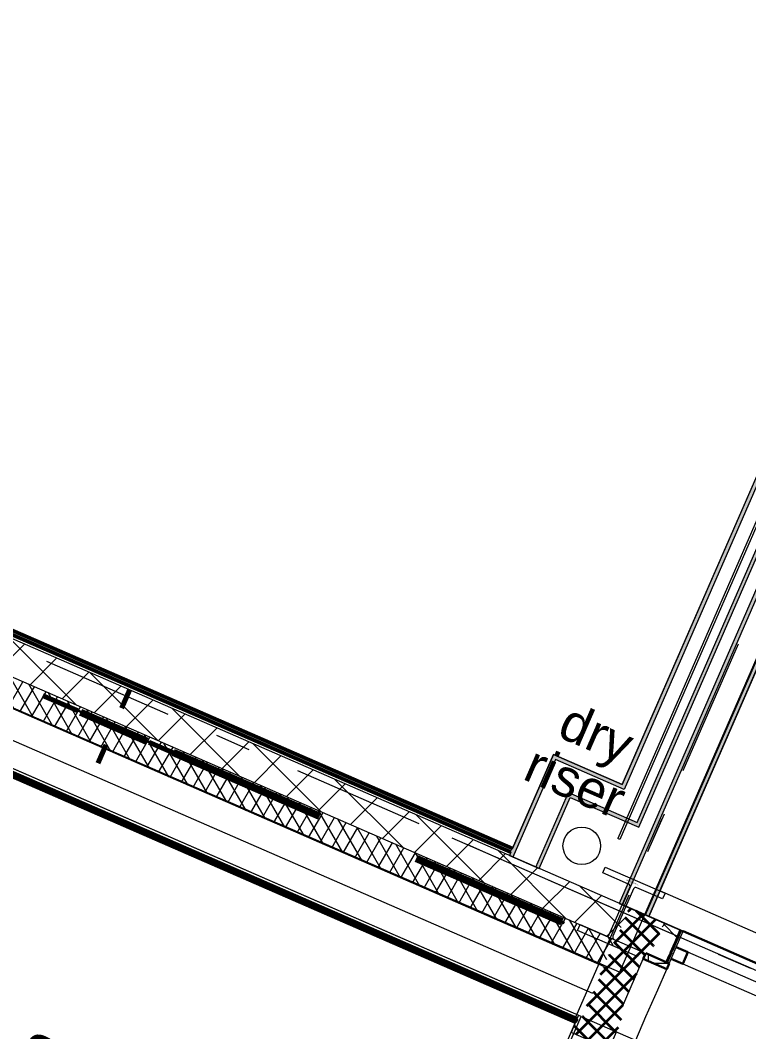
# Model space of a CAD drawing. Header units: millimetres. Extents: x -37281 to 954596, y -59787 to 956680.
# Drawn here: x 7630 to 10541, y -4564 to -522 of the extents above; entities that cross this region are included whole.
import ezdxf
from ezdxf.enums import TextEntityAlignment as Align

# ---------------------------------------------------------------- set-up
doc = ezdxf.new("R2010")
doc.units = ezdxf.units.MM
doc.header["$MEASUREMENT"] = 0
for name, pattern in [('CENTER', [15658.185617, 9786.366011, -1957.273202, 1957.273202, -1957.273202]), ('Double Dashed', [1093.611073, 529.166651, -211.666656, 141.111112, -211.666656]), ('Hidden Line', [55, 45, -10]), ('Long Dashed', [1058.333302, 634.99999, -423.333311])]:
    doc.linetypes.add(name, pattern=pattern)
for name, color, linetype, lineweight in [('0_Pen_No__1', 7, 'Continuous', 13), ('0_Pen_No__4', 7, 'Continuous', 20), ('A-15-M_Bracing_Pen_No__20', 7, 'Continuous', 0), ('A-15-M_Bracing_Pen_No__88', 8, 'Continuous', 20), ('A-20-M_Floor_Slab_Pen_No__89', 8, 'Continuous', 20), ('A-25-M_Wall_Ext_Existing_HUB_Pen_No__1', 7, 'Continuous', 13), ('A-25-M_Wall_Ext_Existing_HUB_Pen_No__195', 7, 'Continuous', 35), ('A-25-M_Wall_Int_Pen_No__1', 7, 'Continuous', 13), ('A-30-M_Stair_Pen_No__1', 7, 'Continuous', 13), ('ArchiCAD Windows_Pen_No__1', 7, 'Continuous', 13), ('ArchiCAD Windows_Pen_No__83', 8, 'Continuous', 20), ('ArchiCAD Zone Stamps_Pen_No__9', 7, 'Continuous', 13), ('Demolished_A-15-M_Bracing_Pen_No__175', 1, 'Continuous', 35), ('Demolished_A-15-M_Bracing_Pen_No__177', 1, 'Continuous', 70), ('New_A-20-M_Floor_Slab_Pen_No__89', 8, 'Continuous', 20), ('New_A-20-M_Roof_Pen_No__1', 7, 'Continuous', 13), ('New_A-25-M_Wall_Ext_Existing_HUB_Pen_No__155', 5, 'Continuous', 35), ('New_A-25-M_Wall_Ext_Pen_No__1', 7, 'Continuous', 13), ('New_A-25-M_Wall_Ext_Pen_No__155', 5, 'Continuous', 35), ('New_A-95-P_Text_1_50_GA_Pen_No__1', 7, 'Continuous', 13), ('New_ArchiCAD Zone Stamps_Pen_No__9', 7, 'Continuous', 13)]:
    doc.layers.add(name, color=color, linetype=linetype, lineweight=lineweight)
for name, color, linetype in [('A-05-M_Gross_Int_Circulation', 7, 'Continuous'), ('A-15-M_Bracing', 7, 'Continuous'), ('A-15-MG_Structural_Grid', 7, 'Continuous'), ('A-20-M_Floor_Slab', 7, 'Continuous'), ('A-25-M_Wall_Ext_Existing_HUB', 7, 'Continuous'), ('A-25-M_Wall_Int', 7, 'Continuous'), ('ArchiCAD Windows', 7, 'Continuous'), ('Demolished_A-15-M_Bracing', 7, 'Continuous'), ('New_A-15-MG_Structural_Grid_Phase_2', 7, 'Continuous'), ('New_A-20-M_Floor_Slab', 7, 'Continuous'), ('New_A-25-M_Wall_Ext', 7, 'Continuous'), ('New_A-35-M_FFE-Zone', 7, 'Continuous')]:
    doc.layers.add(name, color=color, linetype=linetype)
for name, color, linetype, lineweight, true_color in [('A-05-M_Gross_Int_Circulation_Pen_No__74', 7, 'Continuous', 20, 0x606060), ('A-15-M_Bracing_Pen_No__28', 7, 'Continuous', 50, 0x2a2a2a), ('A-15-M_Bracing_Pen_No__81', 7, 'Continuous', 20, 0x6a6a6a), ('A-15-MG_Structural_Grid_Pen_No__163', 7, 'Continuous', 0, 0x750077), ('A-25-M_Wall_Ext_Existing_HUB_Pen_No__107', 7, 'Continuous', 15, 0xa6a6a6), ('A-25-M_Wall_Ext_Existing_HUB_Pen_No__43', 7, 'Continuous', 30, 0x444444), ('A-25-M_Wall_Int_Pen_No__107', 7, 'Continuous', 15, 0xa6a6a6), ('A-25-M_Wall_Int_Pen_No__27', 7, 'Continuous', 50, 0x2a2a2a), ('ArchiCAD Windows_Pen_No__23', 7, 'Continuous', 30, 0x2a2a2a), ('ArchiCAD Windows_Pen_No__43', 7, 'Continuous', 30, 0x444444), ('New_A-15-MG_Structural_Grid_Phase_2_Pen_No__222', 7, 'Continuous', 13, 0x65af33), ('New_A-35-M_FFE-Zone_Pen_No__74', 7, 'Continuous', 20, 0x606060)]:
    doc.layers.add(name, color=color, linetype=linetype, lineweight=lineweight, true_color=true_color)
doc.styles.add('GENERATED_STYLE_2', font='')
doc.styles.add('GENERATED_STYLE_3', font='')
doc.styles.add('GENERATED_STYLE_4', font='')
doc.styles.get('GENERATED_STYLE_2').set_extended_font_data('Arial', bold=True)
doc.styles.get('GENERATED_STYLE_3').set_extended_font_data('Arial')
doc.styles.get('GENERATED_STYLE_4').set_extended_font_data('Swis721 BT')
pattern_1 = [(45, (0, 0), (-35.35534, 35.35534), []), (135, (0, 0), (35.35534, 35.35534), [])]
pattern_2 = [(103.994, (0, 0), (-1137.96, 451.32), [0, -965.2, 0, -1079.5, 0, -1031.875]), (73.994, (0, 0), (-1195.13, 1745.3), [0, -520.7, 0, -869.95, 0, -333.375]), (33.994, (-311.5, -716.2), (785.41, 1814.82), [0, -317.5, 0, -1143, 0, -1492.25]), (23.994, (-311.5, -716.2), (250.28, 1972.77), [0, -158.75, 0, -749.3, 0, -857.25])]
pattern_3 = [(45, (0, 0), (-91.9239, 91.9239), []), (135, (0, 0), (91.9239, 91.9239), [])]

# ---------------------------------------------------------------- blocks, each defined once
blk = doc.blocks.new('Wall_3_3', base_point=(10012.5, -4563.9))
at = {"layer": 'New_A-25-M_Wall_Ext_Pen_No__155', "linetype": 'Continuous'}
h = blk.add_hatch(dxfattribs=at)
h.set_pattern_fill('Grid_5x5_Diagonal_0003', color=256, style=0, pattern_type=2)
h.set_pattern_definition(pattern_1)
h.paths.add_polyline_path([(9831.3, -4566.7), (9845.1, -4572.6), (9846.9, -4573.4), (9980.8, -4631.8), (9982.6, -4632.6), (10012.5, -4563.9), (10010.7, -4563.1), (9876.9, -4504.8), (9875, -4504), (9861.3, -4498)])
at = {"layer": 'New_A-25-M_Wall_Ext_Pen_No__1', "linetype": 'Continuous', "flags": 128}
for points in [[(9861.3, -4498), (9831.3, -4566.7)], [(9845.1, -4572.6), (9831.3, -4566.7)], [(9982.6, -4632.6), (10012.5, -4563.9)], [(9846.9, -4573.4), (9845.1, -4572.6)], [(9980.8, -4631.8), (9846.9, -4573.4)], [(9982.6, -4632.6), (9980.8, -4631.8)]]:
    blk.add_lwpolyline(points, dxfattribs=at)
blk = doc.blocks.new('Single Office_INB 2115_9_3', base_point=(8057.8, -4933.2))
at = {"layer": 'New_A-35-M_FFE-Zone_Pen_No__74', "linetype": 'Continuous'}
for p, q in [((9849.3, -4525.5), (6092.3, -2887.2)), ((8511.8, -7592.8), (9849.3, -4525.5))]:
    blk.add_line(p, q, dxfattribs=at)
at = {"layer": 'New_ArchiCAD Zone Stamps_Pen_No__9'}
for tag, height, style, p in [('ROOM_NAME', 250, 'GENERATED_STYLE_2', (6347.7, -3992.9)), ('zoneNameLine2', 250, 'GENERATED_STYLE_2', (6159.3, -4425.1)), ('ROOM_NUMBER', 200, 'GENERATED_STYLE_3', (5970.9, -4845.8)), ('measuredAreaCode', 200, 'GENERATED_STYLE_3', (5813.8, -5205.9)), ('DUMMY_649', 200, 'GENERATED_STYLE_3', (6121.2, -5339.9)), ('DUMMY_650', 200, 'GENERATED_STYLE_3', (6610.6, -5553.3)), ('DUMMY_651', 133.3, 'GENERATED_STYLE_3', (6889.9, -5659.9))]:
    blk.add_attdef(tag, text='', height=height, rotation=336.4404, dxfattribs=dict(at, style=style)).set_placement(p, align=Align.TOP_LEFT)
blk = doc.blocks.new('General Store Room_INB 2201_17_3', base_point=(10519.4, 2072.7))
at = {"layer": 'New_A-35-M_FFE-Zone_Pen_No__74', "linetype": 'Continuous'}
for p, q in [((10035, -3575.8), (13388.5, 4114.8)), ((6305.9, -2397.3), (9596.7, -3832.2)), ((9596.7, -3832.2), (9760.6, -3456.1)), ((9760.6, -3456.1), (10035, -3575.8))]:
    blk.add_line(p, q, dxfattribs=at)
at = {"layer": 'New_ArchiCAD Zone Stamps_Pen_No__9'}
for tag, height, style, p in [('ROOM_NAME', 250, 'GENERATED_STYLE_2', (8722.3, 2041.3)), ('zoneNameLine2', 250, 'GENERATED_STYLE_2', (8533.9, 1609.1)), ('ROOM_NUMBER', 200, 'GENERATED_STYLE_3', (8345.5, 1188.4)), ('measuredAreaCode', 200, 'GENERATED_STYLE_3', (8188.5, 828.3)), ('DUMMY_649', 200, 'GENERATED_STYLE_3', (8495.9, 694.3)), ('DUMMY_650', 200, 'GENERATED_STYLE_3', (8985.2, 480.9)), ('DUMMY_651', 133.3, 'GENERATED_STYLE_3', (9264.5, 374.3))]:
    blk.add_attdef(tag, text='', height=height, rotation=336.4404, dxfattribs=dict(at, style=style)).set_placement(p, align=Align.TOP_LEFT)
blk = doc.blocks.new('Stair 03_INB 2252_29_3', base_point=(13326.6, -173.2))
at = {"layer": 'A-05-M_Gross_Int_Circulation_Pen_No__74', "linetype": 'Continuous'}
for p, q in [((12850, 2107.5), (10142, -4102.7)), ((10142, -4102.7), (12614.2, -5180.7))]:
    blk.add_line(p, q, dxfattribs=at)
at = {"layer": 'ArchiCAD Zone Stamps_Pen_No__9'}
for tag, height, style, p in [('ROOM_NAME', 250, 'GENERATED_STYLE_2', (13078.5, 1131.5)), ('zoneNameLine2', 250, 'GENERATED_STYLE_2', (12890, 699.3)), ('ROOM_NUMBER', 200, 'GENERATED_STYLE_3', (12701.6, 278.6)), ('measuredAreaCode', 200, 'GENERATED_STYLE_3', (12544.6, -81.5)), ('DUMMY_649', 200, 'GENERATED_STYLE_3', (12852, -215.5)), ('DUMMY_650', 200, 'GENERATED_STYLE_3', (13341.3, -428.9)), ('DUMMY_651', 133.3, 'GENERATED_STYLE_3', (13620.6, -535.5))]:
    blk.add_attdef(tag, text='', height=height, rotation=336.4404, dxfattribs=dict(at, style=style)).set_placement(p, align=Align.TOP_LEFT)
blk = doc.blocks.new('Slab_3_3', base_point=(4098.2, -1742.5))
at = {"layer": 'A-20-M_Floor_Slab_Pen_No__89', "linetype": 'Continuous', "flags": 128}
blk.add_lwpolyline([(4098.2, -1742.5), (7679.1, 6433.3), (7408.6, 6181.5), (7863.9, 6610.1), (7781, 6699.2), (15385.5, 13775.7), (15455.9, 13700.1), (17774.7, 15857.9), (18446.1, 15136.4), (19353.7, 17217.8), (53673.3, 2252.6), (46447.7, -14317.9), (43562.2, -13059.7), (41504.6, -17778.4), (12656.3, -5199.1), (14458.9, -1065.4), (11927.1, 38.6), (10023.8, -4326.4)], close=True, dxfattribs=at)
blk = doc.blocks.new('Slab_4_3', base_point=(-34879.7, -33019))
at = {"layer": 'New_A-20-M_Floor_Slab_Pen_No__89', "linetype": 'Continuous', "flags": 128}
blk.add_lwpolyline([(19341.1, -30335.3), (10989.4, -26693.5), (10933.1, -26822.8), (1863.4, -22868), (9871.7, -4502.5), (4224.7, -2040.2), (4133, -2000.1), (2145.4, -6558.2), (-3142, -4252.6), (-10743.6, -11326.4), (-11126.4, -10915), (-34879.7, -33019)], dxfattribs=at)
blk = doc.blocks.new('Slab_8_3', base_point=(10933.1, -26822.8))
at = {"layer": 'New_A-20-M_Floor_Slab_Pen_No__89', "linetype": 'Continuous', "flags": 128}
blk.add_lwpolyline([(10933.1, -26822.8), (1863.4, -22868), (9871.7, -4502.5), (18941.3, -8457.3)], close=True, dxfattribs=at)
blk = doc.blocks.new('Wall_18_3', base_point=(13425.5, 4199.7))
at = {"layer": 'A-25-M_Wall_Int_Pen_No__107', "linetype": 'Continuous'}
for points in [[(13385.5, 4108), (10035, -3575.8), (10042.8, -3595.5), (13399.3, 4102)], [(13496.9, 4075.8), (10094.5, -3727.2), (10102.2, -3746.9), (13510.7, 4069.8)]]:
    blk.add_hatch(color=256, dxfattribs=at).paths.add_polyline_path(points)
at = {"layer": 'A-25-M_Wall_Int_Pen_No__1', "linetype": 'Continuous'}
for p, q in [((13403.9, 4112.6), (10042.8, -3595.5)), ((10094.5, -3727.2), (13496.9, 4075.8))]:
    blk.add_line(p, q, dxfattribs=at)
at = {"layer": 'A-25-M_Wall_Int_Pen_No__1', "linetype": 'Continuous', "flags": 128}
for points in [[(13385.5, 4108), (10035, -3575.8)], [(10102.2, -3746.9), (13510.7, 4069.8)]]:
    blk.add_lwpolyline(points, dxfattribs=at)
blk = doc.blocks.new('Wall_19_3', base_point=(10142, -4102.7))
at = {"layer": 'A-25-M_Wall_Int_Pen_No__107', "linetype": 'Continuous'}
for points in [[(12730.8, 2159.5), (10022.8, -4050.8), (10036.6, -4056.8), (12744.5, 2153.5)], [(10142, -4102.7), (12850, 2107.5), (12836.2, 2113.5), (10128.2, -4096.7)]]:
    blk.add_hatch(color=256, dxfattribs=at).paths.add_polyline_path(points)
at = {"layer": 'A-25-M_Wall_Int_Pen_No__1', "linetype": 'Continuous'}
for p, q in [((12744.5, 2153.5), (10036.6, -4056.8)), ((10128.2, -4096.7), (12836.2, 2113.5))]:
    blk.add_line(p, q, dxfattribs=at)
at = {"layer": 'A-25-M_Wall_Int_Pen_No__1', "linetype": 'Continuous', "flags": 128}
for points in [[(12730.8, 2159.5), (10022.8, -4050.8)], [(10142, -4102.7), (12850, 2107.5)], [(10022.8, -4050.8), (10142, -4102.7)]]:
    blk.add_lwpolyline(points, dxfattribs=at)
blk = doc.blocks.new('Wall_132_3', base_point=(10035, -3575.8))
at = {"layer": 'A-25-M_Wall_Int_Pen_No__107', "linetype": 'Continuous'}
for points in [[(10035, -3575.8), (9760.6, -3456.1), (9768.4, -3475.9), (10042.8, -3595.5)], [(9827.8, -3627.3), (10102.2, -3746.9), (10094.5, -3727.2), (9820.1, -3607.5)]]:
    blk.add_hatch(color=256, dxfattribs=at).paths.add_polyline_path(points)
at = {"layer": 'A-25-M_Wall_Int_Pen_No__1', "linetype": 'Continuous'}
for p, q in [((10042.8, -3595.5), (9768.4, -3475.9)), ((9820.1, -3607.5), (10094.5, -3727.2))]:
    blk.add_line(p, q, dxfattribs=at)
at = {"layer": 'A-25-M_Wall_Int_Pen_No__1', "linetype": 'Continuous', "flags": 128}
for points in [[(10035, -3575.8), (9760.6, -3456.1)], [(9827.8, -3627.3), (10102.2, -3746.9)]]:
    blk.add_lwpolyline(points, dxfattribs=at)
blk = doc.blocks.new('Wall_133_3', base_point=(9760.6, -3456.1))
at = {"layer": 'A-25-M_Wall_Int_Pen_No__107', "linetype": 'Continuous'}
for points in [[(9760.6, -3456.1), (9584.7, -3859.7), (9598.4, -3865.7), (9768.4, -3475.9)], [(9703.8, -3911.7), (9827.8, -3627.3), (9820.1, -3607.5), (9690.1, -3905.7)]]:
    blk.add_hatch(color=256, dxfattribs=at).paths.add_polyline_path(points)
at = {"layer": 'A-25-M_Wall_Int_Pen_No__1', "linetype": 'Continuous'}
for p, q in [((9768.4, -3475.9), (9598.4, -3865.7)), ((9690.1, -3905.7), (9820.1, -3607.5))]:
    blk.add_line(p, q, dxfattribs=at)
at = {"layer": 'A-25-M_Wall_Int_Pen_No__1', "linetype": 'Continuous', "flags": 128}
for points in [[(9760.6, -3456.1), (9596.7, -3832.2)], [(9703.8, -3911.7), (9827.8, -3627.3)], [(9590.7, -3846), (9584.7, -3859.7)], [(9584.7, -3859.7), (9703.8, -3911.7)]]:
    blk.add_lwpolyline(points, dxfattribs=at)
blk = doc.blocks.new('Wall_171_3', base_point=(6006.6, -2833.5))
at = {"layer": 'A-25-M_Wall_Int_Pen_No__107', "linetype": 'Continuous'}
blk.add_hatch(color=256, dxfattribs=at).paths.add_polyline_path([(6092.3, -2887.2), (9849.3, -4525.5), (9855.3, -4511.7), (6098.3, -2873.5)])
at = {"layer": 'A-25-M_Wall_Int_Pen_No__27', "linetype": 'Continuous', "flags": 128}
for points in [[(6092.3, -2887.2), (9849.3, -4525.5)], [(9855.3, -4511.7), (6098.3, -2873.5)], [(9849.3, -4525.5), (9855.3, -4511.7)]]:
    blk.add_lwpolyline(points, dxfattribs=at)
blk = doc.blocks.new('Wall_178_3', base_point=(6208.2, -2371.1))
at = {"layer": 'A-25-M_Wall_Int_Pen_No__107', "linetype": 'Continuous'}
blk.add_hatch(color=256, dxfattribs=at).paths.add_polyline_path([(6299.9, -2411), (9590.7, -3846), (9596.7, -3832.2), (6305.9, -2397.3)])
at = {"layer": 'A-25-M_Wall_Int_Pen_No__27', "linetype": 'Continuous', "flags": 128}
for points in [[(6299.9, -2411), (9590.7, -3846)], [(9596.7, -3832.2), (6305.9, -2397.3)]]:
    blk.add_lwpolyline(points, dxfattribs=at)
blk = doc.blocks.new('Column_4_3', base_point=(9979.1, -4205.9))
at = {"layer": 'Demolished_A-15-M_Bracing_Pen_No__175', "linetype": 'Continuous', "lineweight": 0, "true_color": 0x7f0000}
blk.add_hatch(color=16, dxfattribs=at).paths.add_polyline_path([(8138.1, -3397.6), (7873.4, -3282.2), (7869.4, -3291.4), (8134.1, -3406.8)])
at = {"layer": 'Demolished_A-15-M_Bracing_Pen_No__177', "linetype": 'Long Dashed'}
for p, q in [((7862.6, -3283), (7721.4, -3221.4)), ((8035.7, -3271.2), (8067.7, -3197.8)), ((7873.4, -3282.2), (7869.4, -3291.4)), ((7869.4, -3291.4), (8134.1, -3406.8)), ((7873.4, -3282.2), (8138.1, -3397.6)), ((7971.8, -3417.8), (7939.8, -3491.2)), ((8138.1, -3397.6), (8134.1, -3406.8)), ((8144.9, -3406.1), (8286.1, -3467.6))]:
    blk.add_line(p, q, dxfattribs=at)
at = {"layer": 'Demolished_A-15-M_Bracing_Pen_No__177', "linetype": 'Long Dashed', "flags": 128}
for points in [[(9792.8, -4130.1), (8134.1, -3406.8)], [(9796.8, -4120.9), (8138.1, -3397.6)], [(9796.8, -4120.9), (9792.8, -4130.1)]]:
    blk.add_lwpolyline(points, dxfattribs=at)
at = {"layer": 'Demolished_A-15-M_Bracing_Pen_No__177', "linetype": 'Long Dashed'}
blk.add_point((8003.8, -3344.5), dxfattribs=at)
blk = doc.blocks.new('Column_10_3', base_point=(9928.4, -4007.9))
at = {"layer": 'A-15-M_Bracing_Pen_No__81', "linetype": 'Continuous', "lineweight": 0, "true_color": 0x353535}
blk.add_hatch(color=250, dxfattribs=at).paths.add_polyline_path([(10975.1, -1620), (10966, -1616), (10838.9, -1907.5), (10848, -1911.5)])
at = {"layer": 'A-15-M_Bracing_Pen_No__20', "linetype": 'Continuous'}
for p, q in [((10974.8, -1608.3), (11042.6, -1452.9)), ((10833.7, -1731.8), (10760.3, -1699.8)), ((10980.3, -1795.7), (11053.7, -1827.7)), ((10839.2, -1919.2), (10771.5, -2074.6))]:
    blk.add_line(p, q, dxfattribs=at)
blk.add_point((10907, -1763.7), dxfattribs=at)
at = {"layer": 'A-15-M_Bracing_Pen_No__28', "linetype": 'Continuous'}
for p, q in [((10966, -1616), (10838.9, -1907.5)), ((10966, -1616), (10975.1, -1620)), ((10975.1, -1620), (10848, -1911.5)), ((10838.9, -1907.5), (10848, -1911.5))]:
    blk.add_line(p, q, dxfattribs=at)
at = {"layer": 'A-15-M_Bracing_Pen_No__88', "linetype": 'Continuous', "flags": 128}
for points in [[(10838.9, -1907.5), (10017.2, -3791.9)], [(10848, -1911.5), (10026.3, -3795.9)], [(10026.3, -3795.9), (10017.2, -3791.9)]]:
    blk.add_lwpolyline(points, dxfattribs=at)
blk = doc.blocks.new('ST01.03')
at = {"layer": 'A-30-M_Stair_Pen_No__1', "linetype": 'Continuous'}
for p, q in [((0, 4399.048), (2697, 4399.048)), ((2697, 4399.048), (2697, 0))]:
    blk.add_line(p, q, dxfattribs=at)
blk = doc.blocks.new('Standard grid marker')
at = {"layer": 'A-15-MG_Structural_Grid_Pen_No__163', "linetype": 'Double Dashed'}
blk.add_line((1000, 0), (29726, 0), dxfattribs=at)
at = {"layer": 'A-15-MG_Structural_Grid_Pen_No__163', "style": 'GENERATED_STYLE_4'}
for tag, p in [('AC_MarkerText_1_0', (-500, 41.2)), ('AC_MarkerText_1_1', (31226, 41.2))]:
    blk.add_attdef(tag, text='', height=350, rotation=90, dxfattribs=at).set_placement(p, align=Align.MIDDLE_CENTER)
blk = doc.blocks.new('Standard grid marker_3')
at = {"layer": 'A-15-MG_Structural_Grid_Pen_No__163', "linetype": 'Double Dashed'}
blk.add_line((1000, 0), (74254.8, 0), dxfattribs=at)
at = {"layer": 'A-15-MG_Structural_Grid_Pen_No__163', "style": 'GENERATED_STYLE_4'}
for tag, p in [('AC_MarkerText_1_0', (-500, 43.4)), ('AC_MarkerText_1_1', (75754.8, 43.4))]:
    blk.add_attdef(tag, text='', height=350, rotation=360, dxfattribs=at).set_placement(p, align=Align.MIDDLE_CENTER)
blk = doc.blocks.new('ST01.03_2')
at = {"layer": 'A-30-M_Stair_Pen_No__1', "linetype": 'Continuous'}
for p, q in [((0, 4399.048), (2697, 4399.048)), ((2697, 4399.048), (2697, 0))]:
    blk.add_line(p, q, dxfattribs=at)
blk = doc.blocks.new('Window 19_3')
at = {"layer": 'ArchiCAD Windows_Pen_No__1', "linetype": 'Continuous'}
for p, q in [((-910.7, 0), (-910.7, -50)), ((910.7, 0), (910.7, -50))]:
    blk.add_line(p, q, dxfattribs=at)
at = {"layer": 'ArchiCAD Windows_Pen_No__23', "linetype": 'Continuous'}
for p, q in [((-910.7, 355), (910.7, 355)), ((-910.7, -119.5), (910.7, -119.5))]:
    blk.add_line(p, q, dxfattribs=at)
at = {"layer": 'ArchiCAD Windows_Pen_No__43', "linetype": 'Continuous'}
for p, q in [((-910.7, 0), (-860.7, 0)), ((-860.7, 0), (-860.7, -50)), ((860.7, -50), (860.7, 0)), ((860.7, 0), (910.7, 0)), ((-860.7, -50), (-910.7, -50)), ((910.7, -50), (860.7, -50))]:
    blk.add_line(p, q, dxfattribs=at)
at = {"layer": 'ArchiCAD Windows_Pen_No__83', "linetype": 'Continuous'}
for p, q in [((-860.7, 0), (860.7, 0)), ((860.7, -50), (-860.7, -50))]:
    blk.add_line(p, q, dxfattribs=at)
blk = doc.blocks.new('Wall_200_3', base_point=(44635.4, -19661.2))
at = {"layer": 'A-25-M_Wall_Ext_Existing_HUB', "linetype": 'Continuous', "lineweight": 0, "true_color": 0x000000}
h = blk.add_hatch(dxfattribs=at)
h.set_pattern_fill('Rigid_Insulation_0003', color=178, style=0, pattern_type=2)
h.set_pattern_definition([(0, (0, 0), (0, 130), []), (90, (0, 0), (-130, 0), [])])
h.paths.add_polyline_path([(10223.1, -4290.8), (10129.1, -4249.8), (10119.1, -4272.8), (10213.1, -4313.7)])
at = {"layer": 'A-25-M_Wall_Ext_Existing_HUB_Pen_No__107', "linetype": 'Continuous'}
h = blk.add_hatch(dxfattribs=at)
h.set_pattern_fill('Concrete_Block_0003', color=256, style=0, pattern_type=2)
h.set_pattern_definition(pattern_3)
h.paths.add_polyline_path([(10064.7, -4069), (6339.7, -2444.8), (6283.8, -2573.1), (10008.7, -4197.4)])
h = blk.add_hatch(dxfattribs=at)
h.set_pattern_fill('Batt_Insulation_0003', color=256, style=0, pattern_type=2)
h.set_pattern_definition([(60, (0, 0), (-43.30127, 25), []), (120, (0, 0), (43.30127, 25), [])])
h.paths.add_polyline_path([(10008.7, -4197.4), (6283.8, -2573.1), (6237.8, -2678.5), (9962.8, -4302.8)])
h = blk.add_hatch(dxfattribs=at)
h.set_pattern_fill('613_01__ad_AR_SAND_0003', color=256, style=0, pattern_type=2)
h.set_pattern_definition(pattern_2)
h.paths.add_polyline_path([(9916, -4410), (6191.1, -2785.8), (6150.1, -2879.7), (9875, -4504)])
h = blk.add_hatch(dxfattribs=at)
h.set_pattern_fill('Concrete_Block_0003', color=256, style=0, pattern_type=2)
h.set_pattern_definition(pattern_3)
h.paths.add_polyline_path([(10268.2, -4157.8), (10202.2, -4129), (10146.2, -4257.3), (10212.2, -4286.1)])
at = {"layer": 'A-25-M_Wall_Ext_Existing_HUB_Pen_No__107', "linetype": 'Continuous', "lineweight": 0, "true_color": 0x535353}
blk.add_hatch(color=251, dxfattribs=at).paths.add_polyline_path([(10270, -4158.6), (10268.2, -4157.8), (10212.2, -4286.1), (10214.1, -4286.9)])
at = {"layer": 'A-25-M_Wall_Ext_Existing_HUB_Pen_No__107', "linetype": 'Continuous'}
h = blk.add_hatch(dxfattribs=at)
h.set_pattern_fill('Concrete_Block_0003', color=256, style=0, pattern_type=2)
h.set_pattern_definition(pattern_3)
h.paths.add_polyline_path([(10270, -4158.6), (10214.1, -4286.9), (10223.1, -4290.8), (10231.3, -4272), (10251.2, -4226.2), (10279, -4162.5)])
h = blk.add_hatch(dxfattribs=at)
h.set_pattern_fill('613_01__ad_AR_SAND_0003', color=256, style=0, pattern_type=2)
h.set_pattern_definition(pattern_2)
h.paths.add_polyline_path([(10036.4, -4462.5), (10089.4, -4597.4), (10213.1, -4313.7), (10119.1, -4272.8)])
h = blk.add_hatch(dxfattribs=at)
h.set_pattern_fill('613_01__ad_AR_SAND_0003', color=256, style=0, pattern_type=2)
h.set_pattern_definition(pattern_2)
h.paths.add_polyline_path([(10012.5, -4563.9), (10078.5, -4592.7), (10083.3, -4581.9), (10046, -4487.1)])
at = {"layer": 'New_A-25-M_Wall_Ext_Existing_HUB_Pen_No__155', "linetype": 'Continuous'}
h = blk.add_hatch(dxfattribs=at)
h.set_pattern_fill('Grid_5x5_Diagonal_0003', color=256, style=0, pattern_type=2)
h.set_pattern_definition(pattern_1)
h.paths.add_polyline_path([(10066.5, -4069.8), (10064.7, -4069), (10008.7, -4197.4), (10010.6, -4198.2)])
h = blk.add_hatch(dxfattribs=at)
h.set_pattern_fill('Grid_5x5_Diagonal_0003', color=256, style=0, pattern_type=2)
h.set_pattern_definition(pattern_1)
h.paths.add_polyline_path([(10200.4, -4128.2), (10066.5, -4069.8), (10010.6, -4198.2), (10144.4, -4256.5)])
h = blk.add_hatch(dxfattribs=at)
h.set_pattern_fill('Grid_5x5_Diagonal_0003', color=256, style=0, pattern_type=2)
h.set_pattern_definition(pattern_1)
h.paths.add_polyline_path([(10202.2, -4129), (10200.4, -4128.2), (10144.4, -4256.5), (10146.2, -4257.3)])
h = blk.add_hatch(dxfattribs=at)
h.set_pattern_fill('Grid_5x5_Diagonal_0003', color=256, style=0, pattern_type=2)
h.set_pattern_definition(pattern_1)
h.paths.add_polyline_path([(10010.6, -4198.2), (10008.7, -4197.4), (9962.8, -4302.8), (9964.6, -4303.6)])
h = blk.add_hatch(dxfattribs=at)
h.set_pattern_fill('Grid_5x5_Diagonal_0003', color=256, style=0, pattern_type=2)
h.set_pattern_definition(pattern_1)
h.paths.add_polyline_path([(10010.6, -4198.2), (9964.6, -4303.6), (10083.1, -4355.3), (10119.1, -4272.8), (10129.1, -4249.8)])
h = blk.add_hatch(dxfattribs=at)
h.set_pattern_fill('Grid_5x5_Diagonal_0003', color=256, style=0, pattern_type=2)
h.set_pattern_definition(pattern_1)
h.paths.add_polyline_path([(9964.6, -4303.6), (9962.8, -4302.8), (9916, -4410), (9917.8, -4410.8)])
h = blk.add_hatch(dxfattribs=at)
h.set_pattern_fill('Grid_5x5_Diagonal_0003', color=256, style=0, pattern_type=2)
h.set_pattern_definition(pattern_1)
h.paths.add_polyline_path([(9917.8, -4410.8), (10036.4, -4462.5), (10083.1, -4355.3), (9964.6, -4303.6)])
h = blk.add_hatch(dxfattribs=at)
h.set_pattern_fill('Grid_5x5_Diagonal_0003', color=256, style=0, pattern_type=2)
h.set_pattern_definition(pattern_1)
h.paths.add_polyline_path([(9917.8, -4410.8), (9916, -4410), (9875, -4504), (9876.9, -4504.8)])
h = blk.add_hatch(dxfattribs=at)
h.set_pattern_fill('Grid_5x5_Diagonal_0003', color=256, style=0, pattern_type=2)
h.set_pattern_definition(pattern_1)
h.paths.add_polyline_path([(9917.8, -4410.8), (9876.9, -4504.8), (10010.7, -4563.1), (10045, -4484.5), (10036.4, -4462.5)])
h = blk.add_hatch(dxfattribs=at)
h.set_pattern_fill('Grid_5x5_Diagonal_0003', color=256, style=0, pattern_type=2)
h.set_pattern_definition(pattern_1)
h.paths.add_polyline_path([(10045, -4484.5), (10010.7, -4563.1), (10012.5, -4563.9), (10046, -4487.1)])
at = {"layer": 'A-25-M_Wall_Ext_Existing_HUB_Pen_No__1', "linetype": 'Continuous'}
for p, q in [((6283.8, -2573.1), (10008.7, -4197.4)), ((6237.8, -2678.5), (9962.8, -4302.8)), ((6191.1, -2785.8), (9916, -4410)), ((10251.2, -4226.2), (10279, -4162.5)), ((10231.3, -4272), (10251.2, -4226.2)), ((10036.4, -4462.5), (10119.1, -4272.8)), ((10223.1, -4290.8), (10231.3, -4272)), ((10177.1, -4396.2), (10213.1, -4313.7)), ((10177.1, -4396.2), (10213.1, -4313.7)), ((10130.3, -4503.5), (10177.1, -4396.2)), ((10130.3, -4503.5), (10177.1, -4396.2)), ((10089.4, -4597.4), (10130.3, -4503.5)), ((10089.4, -4597.4), (10130.3, -4503.5))]:
    blk.add_line(p, q, dxfattribs=at)
at = {"layer": 'A-25-M_Wall_Ext_Existing_HUB_Pen_No__1', "linetype": 'Continuous', "flags": 128}
for points in [[(10279, -4162.5), (6339.7, -2444.8)], [(6150.1, -2879.7), (9861.3, -4498)]]:
    blk.add_lwpolyline(points, dxfattribs=at)
at = {"layer": 'A-25-M_Wall_Ext_Existing_HUB_Pen_No__195', "linetype": 'Hidden Line'}
for p, q in [((10268.2, -4157.8), (10212.2, -4286.1)), ((10214.1, -4286.9), (10270, -4158.6))]:
    blk.add_line(p, q, dxfattribs=at)
at = {"layer": 'A-25-M_Wall_Ext_Existing_HUB_Pen_No__43', "linetype": 'Continuous'}
for p, q in [((10119.1, -4272.8), (10129.1, -4249.8)), ((10213.1, -4313.7), (10119.1, -4272.8)), ((10129.1, -4249.8), (10223.1, -4290.8)), ((10223.1, -4290.8), (10213.1, -4313.7))]:
    blk.add_line(p, q, dxfattribs=at)
at = {"layer": 'ArchiCAD Windows', "color": 251, "linetype": 'Continuous', "lineweight": 20, "true_color": 0x606060, "xscale": -0.9999999999999998, "zscale": 1000, "rotation": 156.440414136328}
blk.add_blockref('Window 19_3', (11066.1, -4636), dxfattribs=at)
blk = doc.blocks.new('Standard grid marker[55]_3', base_point=(12179.5, 840.1))
at = {"layer": 'New_A-15-MG_Structural_Grid_Phase_2_Pen_No__222', "linetype": 'Double Dashed'}
blk.add_line((11800.3, -29.4), (-2469.8, -32755.4), dxfattribs=at)
at = {"layer": 'New_A-15-MG_Structural_Grid_Phase_2_Pen_No__222', "style": 'GENERATED_STYLE_4'}
for tag, p in [('AC_MarkerText_1_0', (11806.4, 1584.9)), ('AC_MarkerText_1_1', (-3621.7, -33796.8))]:
    blk.add_attdef(tag, text='', height=350, rotation=336.4404, dxfattribs=at).set_placement(p, align=Align.MIDDLE_CENTER)

msp = doc.modelspace()

# ---------------------------------------------------------------- linework, layer by layer
at = {"layer": '0_Pen_No__1', "linetype": 'CENTER'}
msp.add_line((9354.3, -3789.1), (10709.8, -4380.1), dxfattribs=at)
at = {"layer": '0_Pen_No__4', "linetype": 'Continuous', "flags": 128}
msp.add_lwpolyline([(10096.4, -4263.5), (9857.2, -4159.1), (9867.3, -4135.9), (9970.6, -4181, 0.414214), (9983.8, -4175.8), (10066, -3987.2, 0.414214), (10060.9, -3974), (9957.6, -3929), (9967.7, -3905.8), (10206.9, -4010.1), (10196.8, -4033.3), (10093.5, -3988.2, 0.414214), (10080.3, -3993.4), (9998.1, -4182.1, 0.414214), (10003.3, -4195.2), (10106.6, -4240.3)], format="xyb", close=True, dxfattribs=at)
at = {"layer": 'New_A-20-M_Roof_Pen_No__1', "linetype": 'Continuous'}
msp.add_circle((9873.7, -3821), 75, dxfattribs=at)

# ---------------------------------------------------------------- block references
at = {"layer": 'A-05-M_Gross_Int_Circulation', "linetype": 'Continuous'}
msp.add_blockref('Stair 03_INB 2252_29_3', (13326.6, -173.2), dxfattribs=at)
at = {"layer": 'A-15-M_Bracing', "color": 250, "lineweight": 50, "true_color": 0x2a2a2a}
msp.add_blockref('Column_10_3', (9928.4, -4007.9), dxfattribs=at)
at = {"layer": 'A-15-MG_Structural_Grid', "color": 8, "linetype": 'Continuous', "lineweight": 15, "zscale": 1000}
for name, p, rotation in [('Standard grid marker', (20514.7, 19955.4), 246.440411583993), ('Standard grid marker_3', (-1201.2, 813.7), 336.440411583993)]:
    msp.add_blockref(name, p, dxfattribs=dict(at, rotation=rotation))
at = {"layer": 'A-20-M_Floor_Slab', "color": 8, "linetype": 'Continuous', "lineweight": 20}
msp.add_blockref('Slab_3_3', (4098.2, -1742.5), dxfattribs=at)
at = {"layer": 'A-25-M_Wall_Ext_Existing_HUB', "color": 250, "lineweight": 50, "true_color": 0x2a2a2a}
msp.add_blockref('Wall_200_3', (44635.4, -19661.2), dxfattribs=at)
at = {"layer": 'A-25-M_Wall_Int', "color": 250, "lineweight": 50, "true_color": 0x2a2a2a}
for name, p in [('Wall_18_3', (13425.5, 4199.7)), ('Wall_19_3', (10142, -4102.7)), ('Wall_178_3', (6208.2, -2371.1)), ('Wall_171_3', (6006.6, -2833.5)), ('Wall_133_3', (9760.6, -3456.1)), ('Wall_132_3', (10035, -3575.8))]:
    msp.add_blockref(name, p, dxfattribs=at)
at = {"layer": 'A-30-M_Stair_Pen_No__1', "linetype": 'Continuous', "zscale": 1000, "rotation": 156.4404115839926}
for name in ['ST01.03_2', 'ST01.03']:
    msp.add_blockref(name, (14416.7, -1047), dxfattribs=at)
at = {"layer": 'Demolished_A-15-M_Bracing', "color": 1, "lineweight": 70}
msp.add_blockref('Column_4_3', (9979.1, -4205.9), dxfattribs=at)
at = {"layer": 'New_A-15-MG_Structural_Grid_Phase_2', "color": 8, "linetype": 'Continuous', "lineweight": 15}
msp.add_blockref('Standard grid marker[55]_3', (12179.5, 840.1), dxfattribs=at)
at = {"layer": 'New_A-20-M_Floor_Slab', "color": 8, "linetype": 'Continuous', "lineweight": 20}
for name, p in [('Slab_4_3', (-34879.7, -33019)), ('Slab_8_3', (10933.1, -26822.8))]:
    msp.add_blockref(name, p, dxfattribs=at)
at = {"layer": 'New_A-25-M_Wall_Ext', "color": 250, "lineweight": 50, "true_color": 0x2a2a2a}
msp.add_blockref('Wall_3_3', (10012.5, -4563.9), dxfattribs=at)
at = {"layer": 'New_A-35-M_FFE-Zone', "linetype": 'Continuous'}
msp.add_blockref('General Store Room_INB 2201_17_3', (10519.4, 2072.7), dxfattribs=at)
ref = msp.add_blockref('Single Office_INB 2115_9_3', (8057.8, -4933.2), dxfattribs=at)
ref.add_attrib('ROOM_NAME', 'Single Office', dxfattribs={"layer": 'New_ArchiCAD Zone Stamps_Pen_No__9', "color": 7, "height": 250, "rotation": 336.4404, "style": 'GENERATED_STYLE_2'}).set_placement((6347.7, -3992.9), align=Align.TOP_LEFT)

# ---------------------------------------------------------------- texts
at = {"layer": '0_Pen_No__4', "linetype": 'Continuous', "insert": (10051.2, -3958.7), "char_height": 5, "attachment_point": 7, "rotation": 336.4404, "style": 'GENERATED_STYLE_3'}
msp.add_mtext('\\A1;{\\fArial|b0|i0|c0|p34;254x254x132 UC}', dxfattribs=at)
at = {"layer": 'New_A-95-P_Text_1_50_GA_Pen_No__1', "linetype": 'Continuous', "insert": (9963.1, -3302.1), "char_height": 150, "width": 698.589, "attachment_point": 2, "rotation": 336.4404, "line_spacing_factor": 0.845399, "style": 'GENERATED_STYLE_4'}
msp.add_mtext('\\A1;{\\fSwis721 BT|b0|i0|c0|p34;\\C5;dry riser}', dxfattribs=at)

doc.saveas('drawing.dxf')
